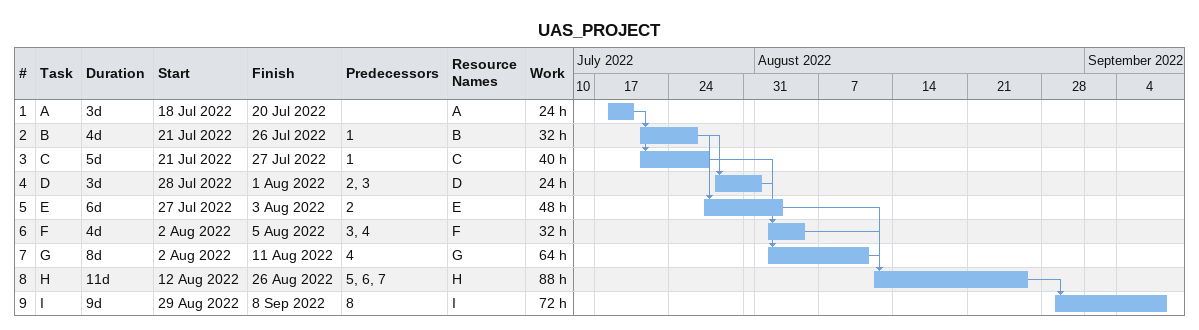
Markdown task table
UAS_PROJECT

| ID | Task | Duration | Start | Finish | Predecessors | Resources | Work (h) |
|---|---|---|---|---|---|---|---|
| 1 | A | 3d | 2022-07-18 | 2022-07-20 |  | A | 24 |
| 2 | B | 4d | 2022-07-21 | 2022-07-26 | 1 | B | 32 |
| 3 | C | 5d | 2022-07-21 | 2022-07-27 | 1 | C | 40 |
| 4 | D | 3d | 2022-07-28 | 2022-08-01 | 2, 3 | D | 24 |
| 5 | E | 6d | 2022-07-27 | 2022-08-03 | 2 | E | 48 |
| 6 | F | 4d | 2022-08-02 | 2022-08-05 | 3, 4 | F | 32 |
| 7 | G | 8d | 2022-08-02 | 2022-08-11 | 4 | G | 64 |
| 8 | H | 11d | 2022-08-12 | 2022-08-26 | 5, 6, 7 | H | 88 |
| 9 | I | 9d | 2022-08-29 | 2022-09-08 | 8 | I | 72 |
